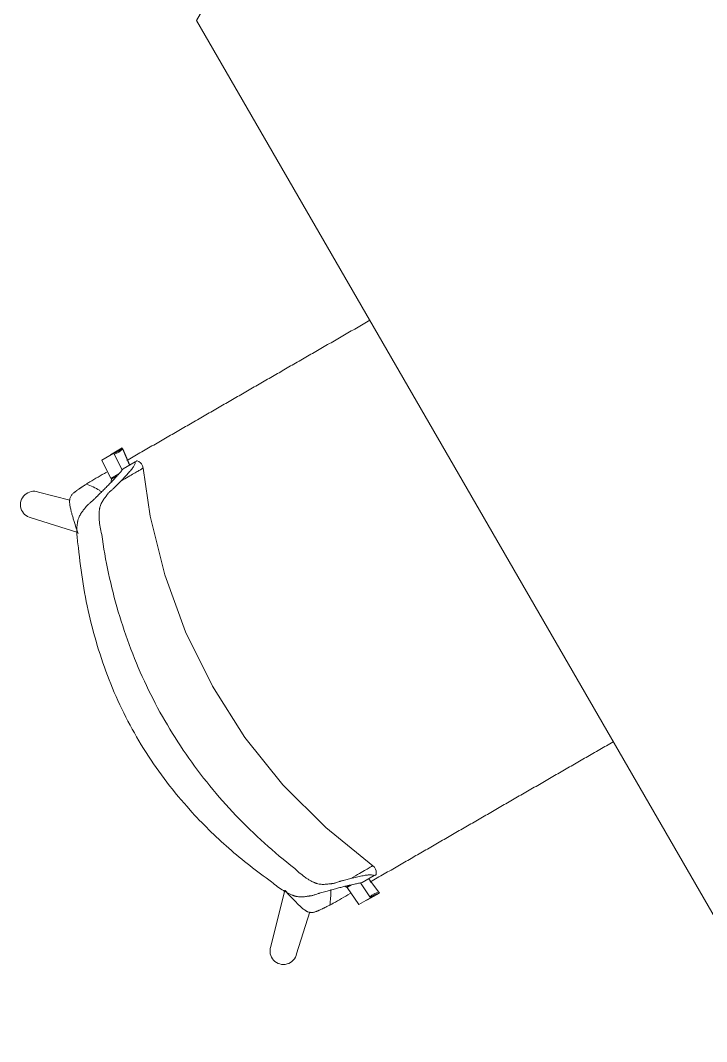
# Model space of a CAD drawing. Header units: millimetres. Extents: x 155927 to 326028, y -36033 to 97293.
# Drawn here: x 178979 to 179648, y 19886 to 20882 of the extents above; entities that cross this region are included whole.
import ezdxf

# ---------------------------------------------------------------- set-up
doc = ezdxf.new("R2010")
doc.units = ezdxf.units.MM
doc.header["$MEASUREMENT"] = 0
doc.layers.add('I-FURN', color=8, linetype='CONTINUOUS', lineweight=9)

msp = doc.modelspace()

# ---------------------------------------------------------------- linework, layer by layer
at = {"layer": 'I-FURN'}
for p, q in [((179725.31, 21877.92), (179150.35, 20881.99)), ((179150.35, 20881.99), (179725.36, 19886.06)), ((179058.18, 20453.23), (179069.73, 20459.9)), ((179077.98, 20465.04), (179066.43, 20458.37)), ((179069.73, 20459.9), (179077.81, 20443.38)), ((179070.23, 20459.09), (179077.88, 20443.46)), ((179085.16, 20448.25), (179077.98, 20465.04)), ((179085.28, 20448.32), (179078.48, 20464.23)), ((179066.95, 20435.31), (179058.18, 20453.23)), ((179090.68, 20451.44), (179078.87, 20444.62)), ((179092.47, 20452.47), (179094.18, 20451.68)), ((179094.18, 20451.68), (179095.69, 20450.54)), ((179095.69, 20450.54), (179096.7, 20449.42)), ((179096.7, 20449.42), (179097.82, 20447.44)), ((179097.82, 20447.44), (179098.39, 20445.37)), ((179074.6, 20439.73), (179066.95, 20435.31)), ((179072.56, 20437.45), (179067.45, 20434.5)), ((179105.2, 20398.57), (179098.39, 20445.37)), ((179027, 20414.26), (178996.22, 20422.03)), ((179119.37, 20341.17), (179105.2, 20398.57)), ((178989.11, 20396.9), (179034.58, 20382.61)), ((179139.67, 20285.63), (179119.37, 20341.17)), ((179165.85, 20232.61), (179139.67, 20285.63)), ((179197.61, 20182.73), (179165.85, 20232.61)), ((179234.56, 20136.58), (179197.61, 20182.73)), ((179276.28, 20094.71), (179234.56, 20136.58)), ((179322.27, 20057.59), (179276.28, 20094.71)), ((179323.79, 20056.06), (179322.27, 20057.59)), ((179324.94, 20054.1), (179323.79, 20056.06)), ((179325.41, 20052.66), (179324.94, 20054.1)), ((179325.64, 20050.79), (179325.41, 20052.66)), ((179325.47, 20048.91), (179325.64, 20050.79)), ((179297.39, 20036.23), (179302.51, 20039.18)), ((179310.36, 20040.78), (179320.07, 20026.34)), ((179323.67, 20047.88), (179311.87, 20041.06)), ((179328.65, 20030.92), (179318.28, 20044.76)), ((179328.15, 20031.73), (179318.35, 20044.8)), ((179236.63, 20033.67), (179222.8, 19978.74)), ((179296.89, 20037.04), (179299.5, 20038.55)), ((179308.52, 20019.67), (179297.39, 20036.23)), ((179317.1, 20024.25), (179328.65, 20030.92)), ((179320.07, 20026.34), (179308.52, 20019.67)), ((179247.93, 19971.64), (179260.75, 20012.51))]:
    msp.add_line(p, q, dxfattribs=at)
for centre, start, end in [((178991.83, 20409.7), 70.39413, 258.01036), ((179235.13, 19974.35), 160.41756, 348.03379)]:
    msp.add_arc(centre, 13.09, start, end, dxfattribs=at)
for centre, start_param, end_param in [((179065.06, 20476.63), 2.884586, 3.464082), ((179065.56, 20475.82), 2.884586, 3.464082), ((179331.73, 20014.74), 5.960696, 6.540192), ((179332.23, 20013.93), 5.960696, 6.540192), ((179320.68, 20007.27), 5.960696, 6.044337)]:
    msp.add_ellipse(centre, major_axis=(-8.7, 15.06), ratio=0.978487, start_param=start_param, end_param=end_param, dxfattribs=at)
for points, knots in [([(179082.44, 20452.78), (179082.83, 20453.01), (179087.62, 20455.78), (179096.98, 20461.18), (179110.32, 20468.88), (179123.37, 20476.41), (179134.19, 20482.66), (179142.91, 20487.7), (179149.55, 20491.53), (179156.2, 20495.37), (179164.94, 20500.41), (179175.74, 20506.65), (179186.51, 20512.87), (179195.16, 20517.86), (179201.73, 20521.65), (179208.28, 20525.44), (179216.9, 20530.42), (179227.59, 20536.59), (179238.31, 20542.77), (179246.98, 20547.78), (179253.59, 20551.6), (179260.21, 20555.42), (179268.96, 20560.47), (179279.85, 20566.76), (179292.94, 20574.31), (179306.23, 20581.99), (179315.07, 20587.09), (179319.46, 20589.63), (179319.5, 20589.65)], [-0.896036, -0.896036, -0.896036, -0.896036, -0.8928571, -0.8571429, -0.8214286, -0.7857143, -0.75, -0.7321429, -0.7142857, -0.6964286, -0.6785714, -0.6428571, -0.6071429, -0.5892857, -0.5714286, -0.5535714, -0.5357143, -0.5, -0.4642857, -0.4464286, -0.4285714, -0.4107143, -0.3928571, -0.3571429, -0.3214286, -0.2857143, -0.25, -0.2496035, -0.2496035, -0.2496035, -0.2496035]), ([(179034.57, 20393.51), (179034.6, 20393.68), (179034.68, 20394.04), (179034.86, 20394.79), (179035.24, 20396.11), (179035.89, 20397.82), (179036.82, 20399.66), (179037.85, 20401.32), (179038.93, 20402.82), (179040.03, 20404.23), (179040.92, 20405.34), (179041.53, 20406.11), (179041.86, 20406.55), (179042.11, 20406.88), (179042.36, 20407.2), (179042.68, 20407.62), (179043.26, 20408.32), (179044.09, 20409.22), (179045.09, 20410.19), (179046.43, 20411.37), (179047.75, 20412.45), (179049.06, 20413.57), (179050.02, 20414.46), (179050.97, 20415.4), (179052.23, 20416.63), (179054.38, 20418.76), (179057.35, 20421.72), (179060.64, 20424.99), (179063.74, 20428.1), (179066.71, 20431.12), (179069.43, 20433.94), (179071.85, 20436.57), (179073.26, 20438.18), (179073.91, 20438.94)], [0.1437139, 0.1437139, 0.1437139, 0.1437139, 0.1473214, 0.1517857, 0.1607143, 0.1785714, 0.1964286, 0.2142857, 0.2321429, 0.25, 0.2678571, 0.2767857, 0.28125, 0.2857143, 0.2901786, 0.2946429, 0.3035714, 0.3214286, 0.3392857, 0.3571429, 0.3928571, 0.4107143, 0.4285714, 0.4464286, 0.4642857, 0.5, 0.5714286, 0.6428571, 0.7142857, 0.7857143, 0.8571429, 0.9285714, 1, 1, 1, 1]), ([(179076.78, 20432.89), (179079.38, 20434.39), (179084.04, 20437.08), (179089.57, 20440.27), (179093.68, 20442.65), (179095.97, 20443.97), (179097.21, 20444.69), (179097.85, 20445.06), (179098.27, 20445.3), (179098.39, 20445.37), (179098.39, 20445.37)], [0, 0, 0, 0, 0.1111111, 0.2222222, 0.3333333, 0.4444444, 0.5, 0.5555556, 0.6111111, 0.6625707, 0.6625707, 0.6625707, 0.6625707]), ([(179033.66, 20385.09), (179032.93, 20387.36), (179031.75, 20391.02), (179030.43, 20395.36), (179029.71, 20397.8), (179029.19, 20399.62), (179028.73, 20401.29), (179028.32, 20402.85), (179027.92, 20404.45), (179027.52, 20406.22), (179027.15, 20408.06), (179026.86, 20409.84), (179026.71, 20411.27), (179026.65, 20412.37), (179026.65, 20413.17), (179026.69, 20413.97), (179026.81, 20415.06), (179027.12, 20416.35), (179027.69, 20417.72), (179028.43, 20418.87), (179029.28, 20419.86), (179030.28, 20420.82), (179031.21, 20421.61), (179031.91, 20422.16), (179032.32, 20422.48), (179032.64, 20422.72), (179032.95, 20422.95), (179033.37, 20423.26), (179034.09, 20423.79), (179035.1, 20424.5), (179036.11, 20425.19), (179036.95, 20425.76), (179037.61, 20426.21), (179038.3, 20426.67), (179039.22, 20427.28), (179040.84, 20428.35), (179042.23, 20429.27), (179043.14, 20429.85)], [0, 0, 0, 0, 0.125, 0.1875, 0.21875, 0.25, 0.28125, 0.3125, 0.34375, 0.375, 0.40625, 0.4375, 0.46875, 0.484375, 0.5, 0.515625, 0.53125, 0.5625, 0.59375, 0.625, 0.65625, 0.6875, 0.71875, 0.734375, 0.742188, 0.75, 0.757812, 0.765625, 0.78125, 0.8125, 0.84375, 0.859375, 0.875, 0.890625, 0.90625, 0.9375, 1, 1, 1, 1]), ([(179057.92, 20422.21), (179057.18, 20422.74), (179054.61, 20424.48), (179049.82, 20427.15), (179045.46, 20429.03), (179043.14, 20429.85)], [0.93303317, 0.93303317, 0.93303317, 0.93303317, 0.94444444, 0.97222222, 1, 1, 1, 1]), ([(179076.78, 20432.89), (179075.65, 20431.72), (179073.94, 20429.97), (179071.9, 20427.92), (179070.73, 20426.75), (179069.85, 20425.87), (179068.98, 20425.05), (179067.83, 20424.07), (179066.69, 20423.15), (179065.56, 20422.14), (179064.7, 20421.28), (179063.98, 20420.46), (179063.48, 20419.8), (179063.19, 20419.41), (179062.97, 20419.09), (179062.75, 20418.77), (179062.44, 20418.34), (179061.88, 20417.58), (179061.03, 20416.46), (179059.97, 20415.02), (179058.92, 20413.47), (179057.93, 20411.76), (179057.04, 20409.89), (179056.43, 20408.16), (179056.11, 20406.85), (179055.95, 20406.08), (179055.85, 20405.48), (179055.76, 20404.87), (179055.65, 20404.04), (179055.5, 20402.56), (179055.38, 20400.33), (179055.39, 20397.49), (179055.62, 20393.47), (179056.32, 20388.04), (179057.34, 20383.26), (179057.98, 20380.76)], [0, 0, 0, 0, 0.125, 0.1875, 0.21875, 0.25, 0.28125, 0.3125, 0.375, 0.40625, 0.4375, 0.46875, 0.484375, 0.492188, 0.5, 0.507812, 0.515625, 0.53125, 0.5625, 0.59375, 0.625, 0.65625, 0.6875, 0.71875, 0.734375, 0.742188, 0.75, 0.757812, 0.765625, 0.78125, 0.8125, 0.84375, 0.875, 0.9375, 1, 1, 1, 1]), ([(179067.49, 20434.57), (179067.42, 20434.11), (179067.33, 20433.19), (179067.24, 20432.21), (179067.21, 20431.73)], [-0.8810546, -0.8810546, -0.8810546, -0.8810546, -0.6666667, -0.4718724, -0.4718724, -0.4718724, -0.4718724]), ([(179035.39, 20367.72), (179034.9, 20370.35), (179034.14, 20375.37), (179033.73, 20381.03), (179033.7, 20385.19), (179033.84, 20388.12), (179034.07, 20390.41), (179034.29, 20391.93), (179034.43, 20392.78), (179034.51, 20393.19), (179034.55, 20393.4)], [0, 0, 0, 0, 0.0357143, 0.0714286, 0.0892857, 0.1071429, 0.125, 0.1339286, 0.1383929, 0.1428571, 0.1428571, 0.1428571, 0.1428571]), ([(179057.98, 20380.76), (179059.73, 20367.99), (179064.18, 20342.65), (179076.8, 20292.69), (179099.69, 20232.34), (179138.43, 20165.24), (179179.25, 20115.24), (179216.21, 20079.32), (179235.93, 20062.8), (179246.11, 20054.89)], [-1, -1, -1, -1, -0.9, -0.8, -0.6, -0.4, -0.2, -0.1, 0, 0, 0, 0]), ([(179223.53, 20041.86), (179209.03, 20052.03), (179181.2, 20073.9), (179139.07, 20115.3), (179099.45, 20166.94), (179066.7, 20229.97), (179048.62, 20286.27), (179039.37, 20332.57), (179036.44, 20355.95), (179035.39, 20367.72)], [-1, -1, -1, -1, -0.863636, -0.727273, -0.545455, -0.363636, -0.181818, -0.090909, 0, 0, 0, 0]), ([(179556.81, 20178.57), (179556.71, 20178.51), (179554.46, 20177.21), (179550.03, 20174.66), (179543.44, 20170.85), (179536.83, 20167.03), (179528.1, 20162), (179517.29, 20155.76), (179506.51, 20149.53), (179497.81, 20144.51), (179491.21, 20140.7), (179484.59, 20136.88), (179475.86, 20131.83), (179465.03, 20125.58), (179452.07, 20118.1), (179438.93, 20110.51), (179425.82, 20102.95), (179412.93, 20095.5), (179402.15, 20089.28), (179393.46, 20084.26), (179386.86, 20080.45), (179380.3, 20076.66), (179371.72, 20071.71), (179361.12, 20065.59), (179350.42, 20059.41), (179341.66, 20054.36), (179334.97, 20050.49), (179328.21, 20046.59), (179323.15, 20043.67), (179320.31, 20042.03), (179319.71, 20041.68)], [-0.7508218, -0.7508218, -0.7508218, -0.7508218, -0.75, -0.7321429, -0.7142857, -0.6964286, -0.6785714, -0.6428571, -0.6071429, -0.5892857, -0.5714286, -0.5535714, -0.5357143, -0.5, -0.4642857, -0.4285714, -0.3928571, -0.3571429, -0.3214286, -0.3035714, -0.2857143, -0.2678571, -0.25, -0.2142857, -0.1785714, -0.1607143, -0.1428571, -0.125, -0.1071429, -0.1022726, -0.1022726, -0.1022726, -0.1022726]), ([(179246.11, 20054.89), (179247.97, 20053.1), (179251.6, 20049.82), (179255.95, 20046.5), (179259.31, 20044.29), (179261.76, 20042.86), (179263.75, 20041.85), (179265.12, 20041.24), (179265.89, 20040.92), (179266.46, 20040.69), (179267.03, 20040.48), (179267.78, 20040.23), (179269.07, 20039.86), (179270.87, 20039.52), (179272.94, 20039.35), (179274.91, 20039.36), (179276.79, 20039.49), (179278.56, 20039.69), (179279.96, 20039.86), (179280.89, 20039.97), (179281.42, 20040.02), (179281.81, 20040.05), (179282.19, 20040.08), (179282.68, 20040.14), (179283.5, 20040.25), (179284.57, 20040.46), (179285.74, 20040.77), (179287.18, 20041.25), (179288.55, 20041.77), (179289.97, 20042.28), (179291.12, 20042.62), (179292.32, 20042.94), (179293.92, 20043.37), (179296.71, 20044.11), (179299.09, 20044.72), (179300.67, 20045.11)], [0, 0, 0, 0, 0.0625, 0.125, 0.15625, 0.1875, 0.21875, 0.234375, 0.242188, 0.25, 0.257812, 0.265625, 0.28125, 0.3125, 0.34375, 0.375, 0.40625, 0.4375, 0.46875, 0.484375, 0.492188, 0.5, 0.507812, 0.515625, 0.53125, 0.5625, 0.59375, 0.625, 0.6875, 0.71875, 0.75, 0.78125, 0.8125, 0.875, 1, 1, 1, 1]), ([(179322.27, 20057.59), (179322.27, 20057.59), (179322.15, 20057.52), (179321.7, 20057.26), (179320.92, 20056.81), (179319.19, 20055.81), (179315.81, 20053.86), (179309.57, 20050.25), (179303.92, 20046.99), (179300.67, 20045.11)], [0.3374293, 0.3374293, 0.3374293, 0.3374293, 0.3888889, 0.4444444, 0.5138889, 0.5833333, 0.7222222, 0.8611111, 1, 1, 1, 1]), ([(179304.47, 20039.6), (179302.49, 20039.24), (179299.17, 20038.54), (179294.09, 20037.28), (179290, 20036.21), (179285.75, 20035.09), (179281.27, 20033.87), (179277.23, 20032.78), (179273.89, 20031.87), (179271.75, 20031.28), (179270.07, 20030.77), (179268.45, 20030.19), (179266.85, 20029.59), (179265.16, 20029.02), (179263.82, 20028.64), (179262.62, 20028.37), (179261.73, 20028.22), (179261.21, 20028.14), (179260.8, 20028.09), (179260.39, 20028.05), (179259.84, 20027.97), (179258.87, 20027.84), (179257.46, 20027.61), (179255.7, 20027.36), (179253.85, 20027.18), (179251.91, 20027.12), (179249.85, 20027.24), (179248.04, 20027.53), (179246.71, 20027.86), (179245.93, 20028.09), (179245.35, 20028.28), (179244.75, 20028.49), (179243.94, 20028.79), (179242.52, 20029.36), (179240.42, 20030.31), (179237.81, 20031.66), (179234.22, 20033.76), (179229.53, 20036.94), (179225.56, 20040.11), (179223.53, 20041.86)], [0, 0, 0, 0, 0.142857, 0.214286, 0.285714, 0.357143, 0.428571, 0.5, 0.535714, 0.571429, 0.589286, 0.607143, 0.642857, 0.660714, 0.678571, 0.696429, 0.705357, 0.709821, 0.714286, 0.71875, 0.723214, 0.732143, 0.75, 0.767857, 0.785714, 0.803571, 0.821429, 0.839286, 0.848214, 0.852679, 0.857143, 0.861607, 0.866071, 0.875, 0.892857, 0.910714, 0.928571, 0.964286, 1, 1, 1, 1]), ([(179280.26, 20019.14), (179279.3, 20018.65), (179277.81, 20017.9), (179276.07, 20017.03), (179275.08, 20016.54), (179274.34, 20016.18), (179273.62, 20015.83), (179272.71, 20015.39), (179271.61, 20014.86), (179270.48, 20014.35), (179269.67, 20013.98), (179269.19, 20013.77), (179268.83, 20013.62), (179268.47, 20013.46), (179267.99, 20013.27), (179267.16, 20012.94), (179266.01, 20012.53), (179264.68, 20012.14), (179263.4, 20011.9), (179262.03, 20011.84), (179260.56, 20012.03), (179259.29, 20012.4), (179258.28, 20012.84), (179257.57, 20013.21), (179256.88, 20013.61), (179255.95, 20014.21), (179254.79, 20015.06), (179253.39, 20016.19), (179251.98, 20017.44), (179250.66, 20018.67), (179249.47, 20019.82), (179248.32, 20020.95), (179247.11, 20022.18), (179245.79, 20023.54), (179244.04, 20025.38), (179240.94, 20028.7), (179238.35, 20031.55), (179236.76, 20033.32)], [0, 0, 0, 0, 0.0625, 0.09375, 0.109375, 0.125, 0.140625, 0.15625, 0.1875, 0.21875, 0.234375, 0.242188, 0.25, 0.257812, 0.265625, 0.28125, 0.3125, 0.34375, 0.375, 0.40625, 0.4375, 0.46875, 0.484375, 0.5, 0.515625, 0.53125, 0.5625, 0.59375, 0.625, 0.65625, 0.6875, 0.71875, 0.75, 0.78125, 0.8125, 0.875, 1, 1, 1, 1]), ([(179280.26, 20019.14), (179280.7, 20021.57), (179281.26, 20026.28), (179281.34, 20031.25), (179281.19, 20033.87), (179281.16, 20034.27)], [0, 0, 0, 0, 0.02777778, 0.05555556, 0.06066679, 0.06066679, 0.06066679, 0.06066679]), ([(179294.87, 20037.41), (179295.3, 20037.2), (179296.19, 20036.77), (179297, 20036.43), (179297.42, 20036.26)], [-0.5281276, -0.5281276, -0.5281276, -0.5281276, -0.3333333, -0.1258677, -0.1258677, -0.1258677, -0.1258677])]:
    msp.add_open_spline(points, degree=3, knots=knots, dxfattribs=at)
for points in [[(179090.68, 20451.44), (179090.73, 20450.97), (179090.57, 20449.83), (179089.47, 20447.46), (179087.39, 20444.56), (179084.5, 20441.13), (179081.03, 20437.23), (179078.27, 20434.37), (179076.78, 20432.89)], [(179091.81, 20452.09), (179092.13, 20452.28), (179092.53, 20452.51), (179092.44, 20452.46), (179091.87, 20452.13), (179091.16, 20451.72), (179090.68, 20451.44)], [(179046.37, 20431.96), (179051.66, 20435.01), (179057.11, 20438.16), (179062.75, 20441.41)], [(179073.91, 20438.94), (179074.84, 20439.95), (179076.57, 20441.91), (179078.12, 20443.74), (179078.87, 20444.62)], [(179043.14, 20429.85), (179043.67, 20430.2), (179044.75, 20430.91), (179045.83, 20431.61), (179046.37, 20431.96)], [(179034.87, 20381.63), (179034.47, 20382.78), (179034.07, 20383.94), (179033.66, 20385.09)], [(179033.66, 20385.09), (179034.07, 20383.92), (179034.48, 20382.74), (179034.89, 20381.57)], [(179300.67, 20045.11), (179302.69, 20045.66), (179306.54, 20046.63), (179311.66, 20047.68), (179316.07, 20048.46), (179319.63, 20048.81), (179322.22, 20048.59), (179323.3, 20048.15), (179323.67, 20047.88)], [(179323.67, 20047.88), (179324.16, 20048.15), (179324.87, 20048.56), (179325.44, 20048.9), (179325.53, 20048.95), (179325.12, 20048.71), (179324.79, 20048.52)], [(179311.87, 20041.06), (179310.73, 20040.85), (179308.37, 20040.42), (179305.81, 20039.9), (179304.47, 20039.6)], [(179300.13, 20030.38), (179294.49, 20027.12), (179289.02, 20023.96), (179283.7, 20020.89)], [(179283.7, 20020.89), (179283.13, 20020.6), (179281.98, 20020.01), (179280.83, 20019.43), (179280.26, 20019.14)]]:
    msp.add_open_spline(points, degree=3, dxfattribs=at)

doc.saveas('drawing.dxf')
